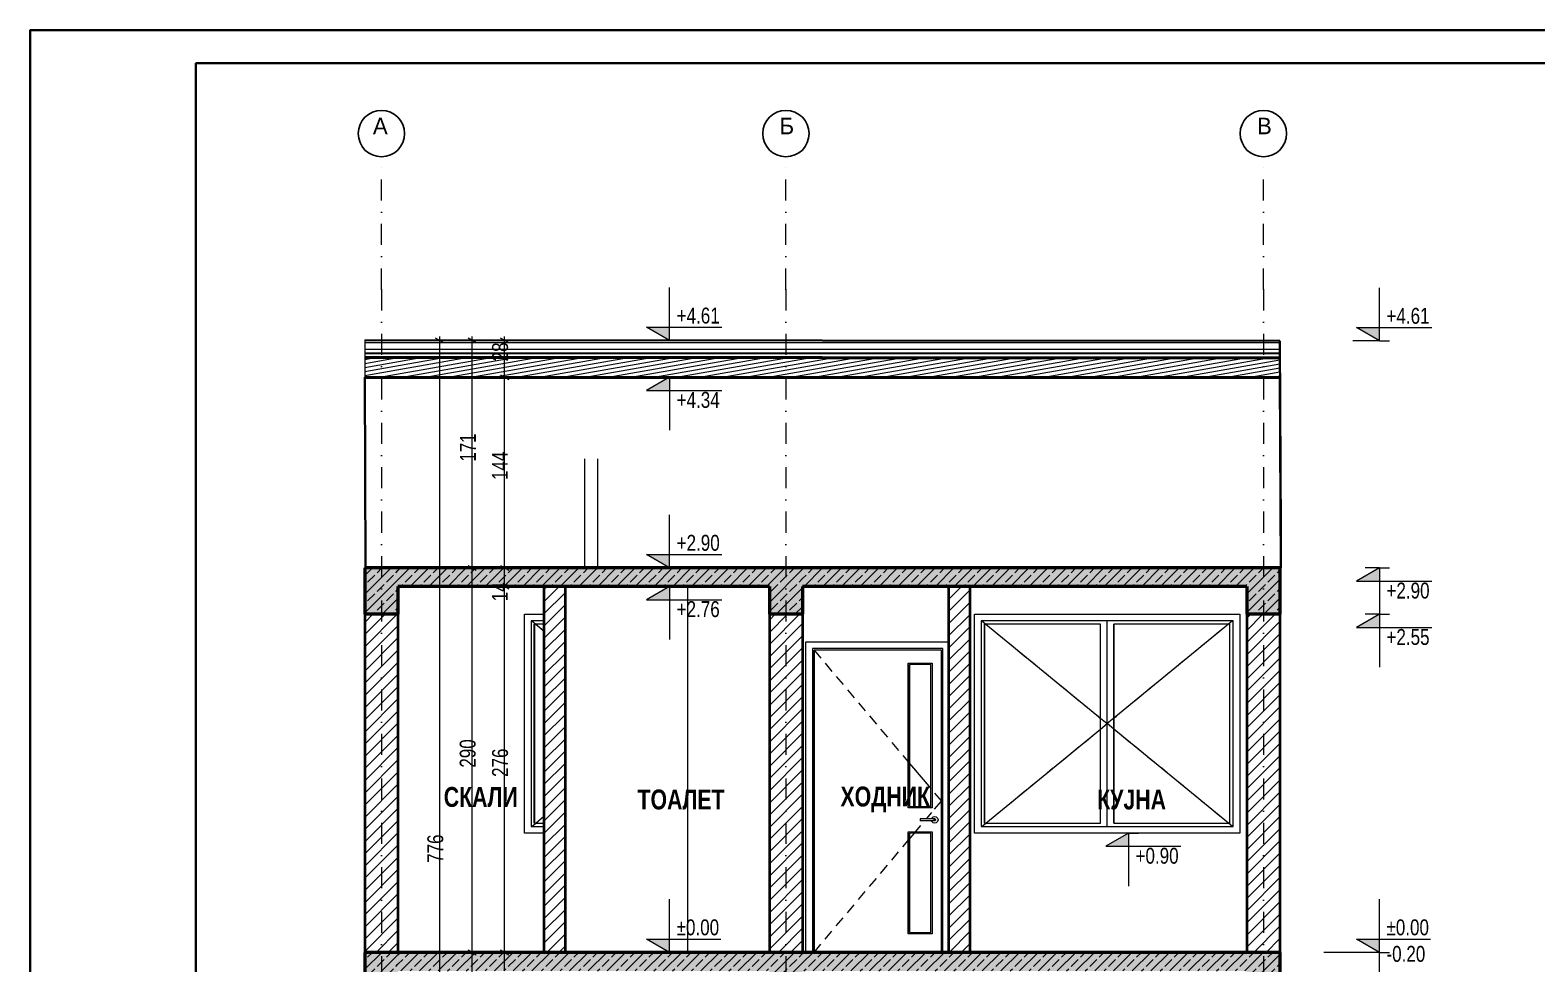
# Model space of a CAD drawing. Extents: x 1230 to 300706, y -1407 to 36108.
# Drawn here: x 123077 to 134438, y 10033 to 17075 of the extents above; entities that cross this region are included whole.
import ezdxf

# ---------------------------------------------------------------- set-up
doc = ezdxf.new("R2010")
doc.units = 0
doc.header["$LTSCALE"] = 5
doc.header["$MEASUREMENT"] = 0
doc.linetypes.add('- Осеви линии', pattern=[670.277762, 317.5, -176.388889, 0, -176.388874])
for name, color, linetype, lineweight in [('1', 255, 'Continuous', 13), ('101', 253, 'Continuous', 15), ('164', 255, 'Continuous', 15), ('18', 9, 'Continuous', 15), ('21', 7, 'Continuous', 50), ('27', 7, 'Continuous', 40), ('29', 7, 'Continuous', 50), ('4', 43, 'Continuous', 20), ('41', 7, 'Continuous', 35), ('43', 8, 'Continuous', 30), ('7', 7, 'Continuous', 25)]:
    doc.layers.add(name, color=color, linetype=linetype, lineweight=lineweight)
for name, color, linetype, lineweight, true_color in [('162', 7, 'Continuous', 15, 0xaaaaaa), ('168', 7, 'Continuous', 15, 0x5e5e5e), ('172', 7, 'Continuous', 15, 0xbf8080), ('174', 7, 'Continuous', 15, 0xc09f81), ('3', 7, 'Continuous', 18, 0x7c7c7c), ('61', 7, 'Continuous', 20, 0x6a6a6a), ('87', 7, 'Continuous', 20, 0x6a6a6a), ('88', 7, 'Continuous', 20, 0x5e5e5e), ('89', 7, 'Continuous', 20, 0x111111)]:
    doc.layers.add(name, color=color, linetype=linetype, lineweight=lineweight, true_color=true_color)
doc.styles.add('GENERATED_STYLE_6', font='Cambria Math.ttf')
doc.styles.add('GENERATED_STYLE_7', font='GOTHICBI.TTF')
pattern_1 = [(45, (127708.095, 10119.75), (-45.96196, 45.96196), [])]
pattern_2 = [(45, (127708.1, 10119.75), (-70.7107, 70.7107), []), (45, (127672.74, 10155.11), (-70.7107, 70.7107), [75, -25])]

msp = doc.modelspace()

# ---------------------------------------------------------------- hatches: boundary and pattern name
at = {"layer": '1', "linetype": 'Continuous', "lineweight": 13, "true_color": 0x2b2b2b}
h = msp.add_hatch(dxfattribs=at)
h.set_pattern_fill('1_СТОМАНОБЕТОН_0001', color=250, scale=50.000024, style=0, pattern_type=2)
h.set_pattern_definition(pattern_2)
h.paths.add_polyline_path([(125851, 13020), (125601, 13020), (125601, 12670), (125851, 12670)])
h = msp.add_hatch(dxfattribs=at)
h.set_pattern_fill('1_СТОМАНОБЕТОН_0001', color=250, scale=50.000024, style=0, pattern_type=2)
h.set_pattern_definition(pattern_2)
h.paths.add_polyline_path([(125851, 12880), (128651, 12880), (128651, 13020), (125851, 13020)])
h = msp.add_hatch(dxfattribs=at)
h.set_pattern_fill('1_СТОМАНОБЕТОН_0001', color=250, scale=50.000024, style=0, pattern_type=2)
h.set_pattern_definition(pattern_2)
h.paths.add_polyline_path([(128901, 13020), (128651, 13020), (128651, 12670), (128901, 12670)])
h = msp.add_hatch(dxfattribs=at)
h.set_pattern_fill('1_СТОМАНОБЕТОН_0001', color=250, scale=50.000024, style=0, pattern_type=2)
h.set_pattern_definition(pattern_2)
h.paths.add_polyline_path([(128901, 13020), (128901, 12880), (132251, 12880), (132251, 13020)])
h = msp.add_hatch(dxfattribs=at)
h.set_pattern_fill('1_СТОМАНОБЕТОН_0001', color=250, scale=50.000024, style=0, pattern_type=2)
h.set_pattern_definition(pattern_2)
h.paths.add_polyline_path([(132501, 13020), (132251, 13020), (132251, 12670), (132501, 12670)])
h = msp.add_hatch(dxfattribs=at)
h.set_pattern_fill('1_СТОМАНОБЕТОН_0001', color=250, scale=50.000024, style=0, pattern_type=2)
h.set_pattern_definition(pattern_2)
h.paths.add_polyline_path([(125851, 10120), (125601, 10120), (125601, 9770), (125851, 9770)])
h = msp.add_hatch(dxfattribs=at)
h.set_pattern_fill('1_СТОМАНОБЕТОН_0001', color=250, scale=50.000024, style=0, pattern_type=2)
h.set_pattern_definition(pattern_2)
h.paths.add_polyline_path([(125851, 9980), (128651, 9980), (128651, 10120), (125851, 10120)])
h = msp.add_hatch(dxfattribs=at)
h.set_pattern_fill('1_СТОМАНОБЕТОН_0001', color=250, scale=50.000024, style=0, pattern_type=2)
h.set_pattern_definition(pattern_2)
h.paths.add_polyline_path([(128651, 10120), (128651, 9770), (128901, 9770), (128901, 10120)])
h = msp.add_hatch(dxfattribs=at)
h.set_pattern_fill('1_СТОМАНОБЕТОН_0001', color=250, scale=50.000024, style=0, pattern_type=2)
h.set_pattern_definition(pattern_2)
h.paths.add_polyline_path([(132251, 9980), (132251, 10120), (128901, 10120), (128901, 9980)])
h = msp.add_hatch(dxfattribs=at)
h.set_pattern_fill('1_СТОМАНОБЕТОН_0001', color=250, scale=50.000024, style=0, pattern_type=2)
h.set_pattern_definition(pattern_2)
h.paths.add_polyline_path([(132501, 9770), (132501, 10120), (132251, 10120), (132251, 9770)])
at = {"layer": '168', "linetype": 'Continuous', "lineweight": 15, "true_color": 0x5e5e5e}
h = msp.add_hatch(dxfattribs=at)
h.set_pattern_fill('COMMON_BRICK_0001', color=251, scale=50.000024, style=0, pattern_type=2)
h.set_pattern_definition(pattern_1)
h.paths.add_polyline_path([(127111, 10120), (127111, 12880), (126951, 12880), (126951, 10120)])
h = msp.add_hatch(dxfattribs=at)
h.set_pattern_fill('COMMON_BRICK_0001', color=251, scale=50.000024, style=0, pattern_type=2)
h.set_pattern_definition(pattern_1)
h.paths.add_polyline_path([(130163, 10120), (130163, 12880), (130003, 12880), (130003, 10120)])
h = msp.add_hatch(dxfattribs=at)
h.set_pattern_fill('COMMON_BRICK_0001', color=251, scale=50.000024, style=0, pattern_type=2)
h.set_pattern_definition(pattern_1)
h.paths.add_polyline_path([(125851, 12670), (125601, 12670), (125601, 10120), (125851, 10120)])
h = msp.add_hatch(dxfattribs=at)
h.set_pattern_fill('COMMON_BRICK_0001', color=251, scale=50.000024, style=0, pattern_type=2)
h.set_pattern_definition(pattern_1)
h.paths.add_polyline_path([(128901, 12670), (128651, 12670), (128651, 10120), (128901, 10120)])
h = msp.add_hatch(dxfattribs=at)
h.set_pattern_fill('COMMON_BRICK_0001', color=251, scale=50.000024, style=0, pattern_type=2)
h.set_pattern_definition(pattern_1)
h.paths.add_polyline_path([(132501, 12670), (132251, 12670), (132251, 10120), (132501, 10120)])
at = {"layer": '172', "linetype": 'Continuous', "lineweight": 15, "true_color": 0xbf8080}
h = msp.add_hatch(dxfattribs=at)
h.set_pattern_fill('ROOF_TILE_0001', color=23, scale=50.000024, style=0, pattern_type=2)
h.set_pattern_definition([(0, (127708.095, 10119.75), (0, 50.00002), [])])
h.paths.add_polyline_path([(132501, 14732), (125601, 14736), (125601, 14640), (132501, 14636)])
at = {"layer": '174', "linetype": 'Continuous', "lineweight": 15, "true_color": 0xc09f81}
h = msp.add_hatch(dxfattribs=at)
h.set_pattern_fill('4_10_ДЪРВЕСИНА_0001', color=33, scale=50.000024, style=0, pattern_type=2)
h.set_pattern_definition([(10, (127708.095, 10119.75), (-5.20945, 29.54425), [])])
h.paths.add_polyline_path([(125601, 14459), (132501, 14456), (132501, 14605), (125601, 14608)])
at = {"layer": '18', "linetype": 'Continuous', "lineweight": 15}
for points in [[(125851, 13020), (125601, 13020), (125601, 12670), (125851, 12670)], [(125851, 12880), (128651, 12880), (128651, 13020), (125851, 13020)], [(128901, 13020), (128651, 13020), (128651, 12670), (128901, 12670)], [(128901, 13020), (128901, 12880), (132251, 12880), (132251, 13020)], [(132501, 13020), (132251, 13020), (132251, 12670), (132501, 12670)], [(125851, 10120), (125601, 10120), (125601, 9770), (125851, 9770)], [(125851, 9980), (128651, 9980), (128651, 10120), (125851, 10120)], [(128651, 10120), (128651, 9770), (128901, 9770), (128901, 10120)], [(132251, 9980), (132251, 10120), (128901, 10120), (128901, 9980)], [(132501, 9770), (132501, 10120), (132251, 10120), (132251, 9770)]]:
    msp.add_hatch(color=9, dxfattribs=at).paths.add_polyline_path(points)
at = {"layer": '61', "linetype": 'Continuous', "lineweight": 20}
for points in [[(127899, 14734), (127899, 14834), (127726, 14834)], [(133251, 14732), (133251, 14832), (133078, 14832)], [(127899, 14458), (127726, 14358), (127899, 14358)], [(127899, 13020), (127899, 13120), (127726, 13120)], [(133251, 13020), (133078, 12920), (133251, 12920)], [(127899, 12880), (127726, 12780), (127899, 12780)], [(133251, 12670), (133078, 12570), (133251, 12570)], [(131360, 11020), (131187, 10920), (131360, 10920)], [(127899, 10120), (127899, 10220), (127726, 10220)], [(133251, 10120), (133251, 10220), (133078, 10220)]]:
    msp.add_hatch(color=256, dxfattribs=at).paths.add_polyline_path(points)

# ---------------------------------------------------------------- linework, layer by layer
at = {"layer": '1', "color": 250, "linetype": 'Continuous', "lineweight": 13, "true_color": 0x2b2b2b, "flags": 128}
for points in [[(125601, 14736), (125601, 14640), (125601, 14608), (125601, 14459)], [(132501, 14732), (132501, 14636), (132501, 14605), (132501, 14456)]]:
    msp.add_lwpolyline(points, dxfattribs=at)
at = {"layer": '101', "color": 253, "linetype": 'Continuous', "lineweight": 15}
for p, q in [((128926, 10120), (128926, 12462)), ((128926, 12462), (130003, 12462)), ((128976, 12412), (128976, 10120)), ((128976, 12412), (128976, 10120)), ((129960, 12412), (128976, 12412)), ((128988, 12400), (128988, 10120)), ((128988, 10120), (128988, 12400)), ((129948, 12400), (128988, 12400)), ((129948, 10120), (129948, 12400)), ((129960, 10120), (129960, 12412)), ((129698, 11210), (129698, 12300)), ((129698, 12300), (129878, 12300)), ((129868, 12290), (129708, 12290)), ((129708, 12290), (129708, 11220)), ((129708, 12290), (129708, 11220)), ((129708, 12290), (129708, 11220)), ((129708, 12290), (129708, 11220)), ((129868, 11220), (129868, 12290)), ((129878, 12300), (129878, 11210)), ((129878, 12300), (129878, 11210)), ((129878, 11210), (129698, 11210)), ((129708, 11220), (129868, 11220)), ((129876, 11132), (129885, 11141)), ((129885, 11141), (129898, 11145)), ((129898, 11145), (129910, 11141)), ((129910, 11141), (129910, 11141)), ((129910, 11141), (129920, 11132)), ((129698, 10260), (129698, 11030)), ((129698, 11030), (129878, 11030)), ((129868, 11020), (129708, 11020)), ((129708, 11020), (129708, 10270)), ((129708, 11020), (129708, 10270)), ((129708, 11020), (129708, 10270)), ((129708, 11020), (129708, 10270)), ((129788, 11127), (129788, 11126)), ((129879, 11127), (129788, 11127)), ((129788, 11126), (129788, 11123)), ((129788, 11123), (129788, 11120)), ((129788, 11120), (129788, 11116)), ((129788, 11116), (129788, 11114)), ((129788, 11114), (129788, 11113)), ((129879, 11113), (129788, 11113)), ((129868, 10270), (129868, 11020)), ((129875, 11127), (129876, 11132)), ((129876, 11107), (129875, 11113)), ((129885, 11098), (129876, 11107)), ((129878, 11030), (129878, 10260)), ((129878, 11030), (129878, 10260)), ((129888, 11127), (129879, 11127)), ((129888, 11113), (129879, 11113)), ((129898, 11095), (129885, 11098)), ((129895, 11127), (129888, 11127)), ((129895, 11113), (129888, 11113)), ((129890, 11126), (129892, 11123)), ((129892, 11116), (129890, 11114)), ((129892, 11123), (129892, 11120)), ((129892, 11120), (129892, 11116)), ((129898, 11127), (129895, 11127)), ((129898, 11113), (129895, 11113)), ((129898, 11127), (129901, 11126)), ((129898, 11127), (129898, 11127)), ((129901, 11114), (129898, 11113)), ((129898, 11113), (129898, 11113)), ((129910, 11098), (129898, 11095)), ((129899, 11126), (129901, 11123)), ((129901, 11116), (129899, 11114)), ((129901, 11126), (129904, 11123)), ((129901, 11123), (129902, 11120)), ((129902, 11120), (129901, 11116)), ((129904, 11116), (129901, 11114)), ((129904, 11123), (129905, 11120)), ((129905, 11120), (129904, 11116)), ((129920, 11107), (129910, 11098)), ((129910, 11098), (129910, 11098)), ((129920, 11132), (129923, 11120)), ((129923, 11120), (129920, 11107)), ((129878, 10260), (129698, 10260)), ((129708, 10270), (129868, 10270))]:
    msp.add_line(p, q, dxfattribs=at)
at = {"layer": '162', "color": 253, "linetype": 'Continuous', "lineweight": 15, "true_color": 0xaaaaaa}
for p, q in [((130273, 11095), (130273, 12595)), ((130273, 11095), (130273, 12595)), ((131248, 11095), (131248, 12595)), ((131248, 11095), (131248, 12595))]:
    msp.add_line(p, q, dxfattribs=at)
at = {"layer": '164', "color": 255, "linetype": 'Continuous', "lineweight": 15}
for p, q in [((132506, 13020), (132501, 13020)), ((125856, 12880), (125856, 12670)), ((128906, 12880), (128906, 12670)), ((126806, 12670), (126951, 12670)), ((130198, 12670), (132198, 12670))]:
    msp.add_line(p, q, dxfattribs=at)
at = {"layer": '21', "color": 7, "linetype": 'Continuous', "lineweight": 50}
for p, q in [((125601, 14608), (132501, 14605)), ((125601, 14459), (132501, 14456))]:
    msp.add_line(p, q, dxfattribs=at)
at = {"layer": '27', "linetype": 'Continuous', "lineweight": 40}
for p, q in [((126951, 12880), (126951, 10120)), ((127111, 12880), (127111, 10120)), ((130003, 12880), (130003, 10120)), ((130163, 12880), (130163, 10120)), ((125601, 12670), (125601, 10120)), ((125851, 12670), (125851, 10120)), ((128651, 12670), (128651, 10120)), ((128901, 12670), (128901, 10120)), ((132251, 12670), (132251, 10120)), ((132501, 12670), (132501, 10120))]:
    msp.add_line(p, q, dxfattribs=at)
at = {"layer": '29', "linetype": 'Continuous', "lineweight": 50}
for p, q in [((125601, 13020), (125601, 12670)), ((125851, 13020), (125601, 13020)), ((128651, 13020), (125851, 13020)), ((128901, 13020), (128651, 13020)), ((132251, 13020), (128901, 13020)), ((132501, 13020), (132251, 13020)), ((132501, 13020), (132501, 12670)), ((125851, 12880), (125851, 12670)), ((126951, 12880), (125851, 12880)), ((127111, 12880), (126951, 12880)), ((128651, 12880), (127111, 12880)), ((128651, 12880), (128651, 12670)), ((128901, 12880), (128901, 12670)), ((130003, 12880), (128901, 12880)), ((130163, 12880), (130003, 12880)), ((132251, 12880), (130163, 12880)), ((132251, 12880), (132251, 12670)), ((125851, 12670), (125601, 12670)), ((128901, 12670), (128651, 12670)), ((132501, 12670), (132251, 12670)), ((125601, 10120), (125601, 9770)), ((125851, 10120), (125601, 10120)), ((126951, 10120), (125851, 10120)), ((127111, 10120), (126951, 10120)), ((128651, 10120), (127111, 10120)), ((128901, 10120), (128651, 10120)), ((130003, 10120), (128901, 10120)), ((130163, 10120), (130003, 10120)), ((132251, 10120), (130163, 10120)), ((132501, 10120), (132251, 10120)), ((132501, 10120), (132501, 9770))]:
    msp.add_line(p, q, dxfattribs=at)
at = {"layer": '3', "color": 8, "linetype": 'Continuous', "lineweight": 18, "true_color": 0x7c7c7c}
for p, q in [((126806, 12620), (126806, 12670)), ((126806, 11070), (126806, 12620)), ((126856, 12620), (126856, 11070)), ((126856, 12620), (126856, 11070)), ((126951, 12620), (126856, 12620)), ((126861, 12620), (126890, 12595)), ((130254, 12620), (130284, 12595)), ((132143, 12620), (132112, 12595)), ((126881, 12595), (126881, 11095)), ((126881, 12595), (126881, 11095)), ((126951, 12595), (126881, 12595)), ((126890, 12595), (126951, 12544)), ((126891, 12595), (126892, 12593)), ((126931, 12561), (126951, 12544)), ((130284, 12595), (131148, 11886)), ((130284, 12595), (130285, 12594)), ((130324, 12562), (130385, 12512)), ((132112, 12595), (131248, 11886)), ((132073, 12562), (132011, 12512)), ((132112, 12595), (132111, 12594)), ((128988, 12400), (129040, 12339)), ((130424, 12480), (130486, 12429)), ((130525, 12397), (130586, 12347)), ((131872, 12397), (131810, 12347)), ((131972, 12480), (131910, 12429)), ((129072, 12300), (129123, 12239)), ((130625, 12315), (130687, 12264)), ((131771, 12315), (131709, 12264)), ((129155, 12201), (129207, 12140)), ((130726, 12232), (130787, 12182)), ((131671, 12232), (131609, 12182)), ((129239, 12101), (129291, 12040)), ((130826, 12150), (130888, 12099)), ((130927, 12068), (130988, 12017)), ((131470, 12068), (131408, 12017)), ((131570, 12150), (131508, 12099)), ((129323, 12002), (129374, 11941)), ((131027, 11985), (131089, 11934)), ((131369, 11985), (131307, 11934)), ((129407, 11903), (129458, 11841)), ((131128, 11903), (131136, 11895)), ((131136, 11895), (131148, 11886)), ((131148, 11886), (131198, 11845)), ((131148, 11804), (131198, 11845)), ((131248, 11886), (131198, 11845)), ((131248, 11804), (131198, 11845)), ((131260, 11895), (131248, 11886)), ((131269, 11903), (131260, 11895)), ((129490, 11803), (129542, 11742)), ((129574, 11704), (129626, 11642)), ((130284, 11095), (131148, 11804)), ((131027, 11704), (131089, 11755)), ((131128, 11787), (131136, 11794)), ((131136, 11794), (131148, 11804)), ((132112, 11095), (131248, 11804)), ((131260, 11794), (131248, 11804)), ((131269, 11787), (131260, 11794)), ((131369, 11704), (131307, 11755)), ((129658, 11604), (129698, 11557)), ((130826, 11540), (130888, 11590)), ((130927, 11622), (130988, 11673)), ((131470, 11622), (131408, 11673)), ((131570, 11540), (131508, 11590)), ((129708, 11545), (129709, 11543)), ((129708, 11545), (129868, 11355)), ((129742, 11505), (129793, 11444)), ((130726, 11457), (130787, 11508)), ((131671, 11457), (131609, 11508)), ((129825, 11405), (129868, 11355)), ((130625, 11375), (130687, 11425)), ((131771, 11375), (131709, 11425)), ((129896, 11321), (129948, 11260)), ((129896, 11199), (129948, 11260)), ((130424, 11210), (130486, 11260)), ((130525, 11292), (130586, 11343)), ((131872, 11292), (131810, 11343)), ((131972, 11210), (131910, 11260)), ((126890, 11095), (126951, 11146)), ((126931, 11128), (126951, 11146)), ((129836, 11127), (129877, 11175)), ((130324, 11127), (130385, 11178)), ((132073, 11127), (132011, 11178)), ((126806, 11020), (126806, 11070)), ((126856, 11070), (126951, 11070)), ((126861, 11070), (126890, 11095)), ((126881, 11095), (126951, 11095)), ((126891, 11095), (126892, 11096)), ((129708, 10975), (129746, 11020)), ((129742, 11015), (129746, 11020)), ((129754, 11030), (129793, 11076)), ((130254, 11070), (130284, 11095)), ((130284, 11095), (130285, 11095)), ((132112, 11095), (132111, 11095)), ((132143, 11070), (132112, 11095)), ((129658, 10915), (129698, 10963)), ((129708, 10975), (129709, 10976)), ((129574, 10816), (129626, 10877)), ((129490, 10716), (129542, 10778)), ((129323, 10518), (129374, 10579)), ((129407, 10617), (129458, 10678)), ((129239, 10418), (129291, 10479)), ((129155, 10319), (129207, 10380)), ((129072, 10219), (129123, 10280)), ((128988, 10120), (129040, 10181))]:
    msp.add_line(p, q, dxfattribs=at)
at = {"layer": '4', "linetype": '- Осеви линии', "lineweight": 20, "ltscale": 0.1}
for p, q in [((125726, 15120), (125726, 16120)), ((125726, 15120), (125726, 16120)), ((125726, 15120), (125726, 16120)), ((128776, 15120), (128776, 16120)), ((128776, 15120), (128776, 16120)), ((128776, 15120), (128776, 16120)), ((132376, 15120), (132376, 16120)), ((132376, 15120), (132376, 16120)), ((132376, 15120), (132376, 16120)), ((125726, 15120), (125726, 6620)), ((125726, 15120), (125726, 6620)), ((125726, 15120), (125726, 6620)), ((128776, 15120), (128776, 6620)), ((128776, 15120), (128776, 6620)), ((128776, 15120), (128776, 6620)), ((132376, 15120), (132376, 6620)), ((132376, 15120), (132376, 6620)), ((132376, 15120), (132376, 6620))]:
    msp.add_line(p, q, dxfattribs=at)
at = {"layer": '4', "color": 250, "linetype": '- Осеви линии', "lineweight": 20, "true_color": 0x3e3e3e}
for p in [(125726, 15120), (125726, 15120), (125726, 15120), (125726, 15120), (125726, 15120), (125726, 15120), (128776, 15120), (128776, 15120), (128776, 15120), (128776, 15120), (128776, 15120), (128776, 15120), (132376, 15120), (132376, 15120), (132376, 15120), (132376, 15120), (132376, 15120), (132376, 15120)]:
    msp.add_point(p, dxfattribs=at)
at = {"layer": '41', "linetype": 'Continuous', "lineweight": 35}
for p, q in [((125601, 14736), (132501, 14732)), ((132501, 14732), (132507, 13296)), ((125601, 14640), (132501, 14636)), ((125601, 14459), (125607, 13020)), ((132507, 13020), (132501, 14456)), ((132507, 13201), (132507, 13296)), ((132507, 13169), (132507, 13201)), ((132507, 13020), (132507, 13169)), ((132506, 13020), (132507, 13020))]:
    msp.add_line(p, q, dxfattribs=at)
at = {"layer": '41', "color": 7, "linetype": 'Continuous', "lineweight": 35, "ltscale": 0.1, "flags": 128}
for points in [[(144077, 17075), (123077, 17075), (123077, 2225), (144077, 2225)], [(143827, 16825), (124327, 16825), (124327, 2475), (143827, 2475)]]:
    msp.add_lwpolyline(points, close=True, dxfattribs=at)
at = {"layer": '43', "color": 8, "linetype": 'Continuous', "lineweight": 30}
for p, q in [((126881, 11095), (126881, 12595)), ((126881, 11095), (126881, 12595)), ((129708, 11220), (129708, 12290)), ((129708, 11220), (129708, 12290)), ((129708, 10270), (129708, 11020)), ((129708, 10270), (129708, 11020))]:
    msp.add_line(p, q, dxfattribs=at)
at = {"layer": '61', "linetype": 'Continuous', "lineweight": 20}
for p, q in [((127899, 14734), (127899, 15134)), ((133251, 14732), (133251, 15132)), ((127899, 14734), (127726, 14834)), ((127726, 14834), (127899, 14834)), ((127899, 14834), (128294, 14834)), ((133251, 14732), (133078, 14832)), ((133078, 14832), (133251, 14832)), ((133251, 14832), (133646, 14832)), ((126213, 14734), (126119, 14734)), ((126197, 14716), (126135, 14752)), ((126166, 14734), (126166, 14765)), ((126166, 6970), (126166, 14734)), ((126457, 14734), (126363, 14734)), ((126441, 14716), (126379, 14752)), ((126410, 14734), (126410, 14765)), ((126410, 13020), (126410, 14734)), ((126701, 14734), (126607, 14734)), ((126686, 14716), (126623, 14752)), ((126654, 14734), (126654, 14765)), ((126654, 14458), (126654, 14734)), ((127899, 14734), (127824, 14734)), ((127899, 14734), (127974, 14734)), ((133251, 14732), (133051, 14732)), ((133251, 14732), (133326, 14732)), ((126701, 14458), (126607, 14458)), ((126623, 14476), (126686, 14440)), ((126654, 13020), (126654, 14458)), ((127899, 14458), (127726, 14358)), ((127899, 14458), (127824, 14458)), ((127899, 14458), (127974, 14458)), ((127899, 14458), (127899, 14058)), ((127726, 14358), (127899, 14358)), ((127899, 14358), (128294, 14358)), ((127899, 13020), (127899, 13420)), ((127899, 13020), (127726, 13120)), ((127726, 13120), (127899, 13120)), ((127899, 13120), (128294, 13120)), ((126457, 13020), (126363, 13020)), ((126379, 13038), (126441, 13002)), ((126410, 10120), (126410, 13020)), ((126701, 13020), (126607, 13020)), ((126623, 13038), (126686, 13002)), ((126654, 12880), (126654, 13020)), ((127899, 13020), (127824, 13020)), ((127899, 13020), (127974, 13020)), ((133251, 13020), (133078, 12920)), ((133251, 13020), (133144, 13020)), ((133251, 13020), (133326, 13020)), ((133251, 13020), (133251, 12620)), ((126701, 12880), (126607, 12880)), ((126623, 12898), (126686, 12862)), ((126654, 10120), (126654, 12880)), ((127899, 12880), (127726, 12780)), ((127899, 12880), (127824, 12880)), ((127899, 12880), (127974, 12880)), ((127899, 12880), (127899, 12480)), ((133078, 12920), (133251, 12920)), ((133251, 12920), (133646, 12920)), ((127726, 12780), (127899, 12780)), ((127899, 12780), (128294, 12780)), ((130198, 12620), (130198, 12670)), ((130198, 11070), (130198, 12620)), ((130248, 12620), (130248, 11070)), ((130248, 12620), (130248, 11070)), ((132148, 12620), (130248, 12620)), ((131198, 12595), (131198, 12620)), ((132148, 11070), (132148, 12620)), ((133251, 12670), (133078, 12570)), ((133251, 12670), (133144, 12670)), ((133251, 12670), (133326, 12670)), ((133251, 12670), (133251, 12270)), ((130273, 12595), (130273, 11095)), ((130273, 12595), (130273, 11095)), ((131148, 12595), (130273, 12595)), ((131148, 11095), (131148, 12595)), ((131198, 11095), (131198, 12595)), ((131248, 12595), (131248, 11095)), ((131248, 12595), (131248, 11095)), ((132123, 12595), (131248, 12595)), ((132123, 11095), (132123, 12595)), ((133078, 12570), (133251, 12570)), ((133251, 12570), (133646, 12570)), ((130198, 11020), (130198, 11070)), ((130248, 11070), (132148, 11070)), ((130273, 11095), (131148, 11095)), ((131360, 11020), (131187, 10920)), ((131198, 11070), (131198, 11095)), ((131248, 11095), (132123, 11095)), ((131360, 11020), (131285, 11020)), ((131360, 11020), (131435, 11020)), ((131360, 11020), (131360, 10620)), ((131187, 10920), (131360, 10920)), ((131360, 10920), (131754, 10920)), ((127899, 10120), (127899, 10520)), ((133251, 10120), (133251, 10520)), ((133251, 9920), (133251, 10320)), ((126457, 10120), (126363, 10120)), ((126379, 10138), (126441, 10102)), ((126410, 6970), (126410, 10120)), ((126701, 10120), (126607, 10120)), ((126623, 10138), (126686, 10102)), ((126654, 9980), (126654, 10120)), ((127899, 10120), (127726, 10220)), ((127726, 10220), (127899, 10220)), ((127899, 10120), (127824, 10120)), ((127899, 10220), (128284, 10220)), ((127899, 10120), (127974, 10120)), ((133251, 10120), (132831, 10120)), ((133251, 10120), (133078, 10220)), ((133078, 10220), (133251, 10220)), ((133251, 10220), (133637, 10220)), ((133251, 10120), (133326, 10120))]:
    msp.add_line(p, q, dxfattribs=at)
at = {"layer": '7', "linetype": 'Continuous', "lineweight": 25}
for centre in [(125726, 16295), (125726, 16295), (125726, 16295), (128776, 16295), (128776, 16295), (128776, 16295), (132376, 16295), (132376, 16295), (132376, 16295)]:
    msp.add_circle(centre, 175, dxfattribs=at)
at = {"layer": '87', "color": 251, "linetype": 'Continuous', "lineweight": 20, "true_color": 0x6a6a6a}
for p, q in [((127113, 12880), (127113, 10120)), ((128036, 10120), (128036, 12880)), ((128036, 10120), (128036, 12880)), ((130168, 10120), (130168, 12880)), ((125856, 10120), (125856, 12670)), ((126806, 11020), (126806, 12670)), ((128906, 12670), (128906, 10120)), ((130198, 11020), (130198, 12670)), ((132198, 12670), (132198, 11020)), ((126951, 11020), (126806, 11020)), ((132198, 11020), (130198, 11020))]:
    msp.add_line(p, q, dxfattribs=at)
at = {"layer": '88', "color": 251, "linetype": 'Continuous', "lineweight": 20, "true_color": 0x5e5e5e}
for p, q in [((127259, 13020), (127259, 13843)), ((127359, 13020), (127359, 13843)), ((132506, 13020), (132506, 13020)), ((132506, 10120), (132506, 12880)), ((132506, 6970), (132506, 10120))]:
    msp.add_line(p, q, dxfattribs=at)
at = {"layer": '89', "color": 250, "linetype": 'Continuous', "lineweight": 20, "true_color": 0x111111}
for p, q in [((132506, 13020), (132507, 13020)), ((132507, 12880), (132507, 13020)), ((132506, 12880), (132507, 12880))]:
    msp.add_line(p, q, dxfattribs=at)

# ---------------------------------------------------------------- texts
at = {"layer": '1', "linetype": 'Continuous', "lineweight": 13, "style": 'GENERATED_STYLE_6'}
for s, insert, char_height, attachment_point in [('\\A1;{\\pql;\\pt0;\\fCentury Gothic|b0|i0|c0|p34;А}', (125662, 16415), 125, 1), ('\\A1;{\\pql;\\pt0;\\fCentury Gothic|b0|i0|c0|p34;А}', (125662, 16415), 125, 1), ('\\A1;{\\pql;\\pt0;\\fCentury Gothic|b0|i0|c0|p34;А}', (125662, 16415), 125, 1), ('\\A1;{\\pql;\\pt0;\\fCentury Gothic|b0|i0|c0|p34;Б}', (128728, 16415), 125, 1), ('\\A1;{\\pql;\\pt0;\\fCentury Gothic|b0|i0|c0|p34;Б}', (128728, 16415), 125, 1), ('\\A1;{\\pql;\\pt0;\\fCentury Gothic|b0|i0|c0|p34;Б}', (128728, 16415), 125, 1), ('\\A1;{\\pql;\\pt0;\\fCentury Gothic|b0|i0|c0|p34;В}', (132328, 16415), 125, 1), ('\\A1;{\\pql;\\pt0;\\fCentury Gothic|b0|i0|c0|p34;В}', (132328, 16415), 125, 1), ('\\A1;{\\pql;\\pt0;\\fCentury Gothic|b0|i0|c0|p34;В}', (132328, 16415), 125, 1), ('\\A1;{\\W0.800000x;\\pql;\\fCentury Gothic|b0|i0|c0|p34;+4.61}', (127952, 14861), 120, 7), ('\\A1;{\\W0.800000x;\\pql;\\fCentury Gothic|b0|i0|c0|p34;+4.61}', (133304, 14859), 120, 7), ('\\A1;{\\W0.800000x;\\pql;\\fCentury Gothic|b0|i0|c0|p34;+4.34}', (127952, 14225), 120, 7), ('\\A1;{\\W0.800000x;\\pql;\\fCentury Gothic|b0|i0|c0|p34;+2.90}', (127952, 13147), 120, 7), ('\\A1;{\\W0.800000x;\\pql;\\fCentury Gothic|b0|i0|c0|p34;+2.90}', (133304, 12787), 120, 7), ('\\A1;{\\W0.800000x;\\pql;\\fCentury Gothic|b0|i0|c0|p34;+2.76}', (127952, 12647), 120, 7), ('\\A1;{\\W0.800000x;\\pql;\\fCentury Gothic|b0|i0|c0|p34;+2.55}', (133304, 12437), 120, 7), ('\\A1;{\\W0.800000x;\\pql;\\fCentury Gothic|b0|i0|c0|p34;+0.90}', (131412, 10787), 120, 7), ('\\A1;{\\W0.800000x;\\pql;\\fCentury Gothic|b0|i0|c0|p34;±0.00}', (127952, 10247), 120, 7), ('\\A1;{\\W0.800000x;\\pql;\\fCentury Gothic|b0|i0|c0|p34;±0.00}', (133304, 10247), 120, 7), ('\\A1;{\\W0.800000x;\\pql;\\fCentury Gothic|b0|i0|c0|p34;-0.20}', (133304, 10047), 120, 7)]:
    msp.add_mtext(s, dxfattribs=dict(at, insert=insert, char_height=char_height, attachment_point=attachment_point))
at = {"layer": '1', "linetype": 'Continuous', "lineweight": 13, "char_height": 120, "attachment_point": 7, "rotation": 90, "style": 'GENERATED_STYLE_6'}
for s, insert in [('\\A1;{\\W0.800000x;\\pql;\\fCentury Gothic|b0|i0|c0|p34;28}', (126682, 14577)), ('\\A1;{\\W0.800000x;\\pql;\\fCentury Gothic|b0|i0|c0|p34;171}', (126438, 13820)), ('\\A1;{\\W0.800000x;\\pql;\\fCentury Gothic|b0|i0|c0|p34;144}', (126679, 13682)), ('\\A1;{\\W0.800000x;\\pql;\\fCentury Gothic|b0|i0|c0|p34;14}', (126679, 12768)), ('\\A1;{\\W0.800000x;\\pql;\\fCentury Gothic|b0|i0|c0|p34;290}', (126438, 11513)), ('\\A1;{\\W0.800000x;\\pql;\\fCentury Gothic|b0|i0|c0|p34;276}', (126682, 11443)), ('\\A1;{\\W0.800000x;\\pql;\\fCentury Gothic|b0|i0|c0|p34;776}', (126194, 10795))]:
    msp.add_mtext(s, dxfattribs=dict(at, insert=insert))
at = {"layer": '7', "color": 7, "linetype": 'Continuous', "lineweight": 25, "char_height": 150, "attachment_point": 7, "style": 'GENERATED_STYLE_7'}
for s, insert in [('\\A1;{\\W0.800000x;\\pql;\\fCentury Gothic|b1|i0|c0|p34;СКАЛИ}', (126196, 11215)), ('\\A1;{\\W0.800000x;\\pql;\\fCentury Gothic|b1|i0|c0|p34;ХОДНИК}', (129187, 11177)), ('\\A1;{\\W0.800000x;\\pql;\\fCentury Gothic|b1|i0|c0|p34;ТОАЛЕТ}', (127657, 11196)), ('\\A1;{\\W0.800000x;\\pql;\\fCentury Gothic|b1|i0|c0|p34;КУЈНА}', (131123, 11196))]:
    msp.add_mtext(s, dxfattribs=dict(at, insert=insert))

doc.saveas('drawing.dxf')
